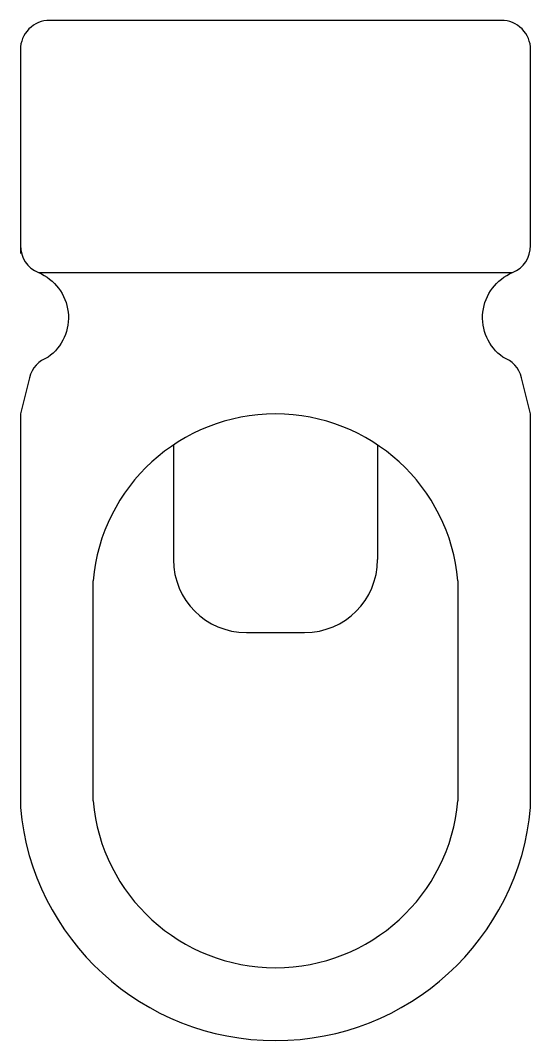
# Model space of a CAD drawing. Extents: x -0.175 to 0.175, y -0.7 to 0.
import ezdxf

# ---------------------------------------------------------------- set-up
doc = ezdxf.new("R2010")
doc.units = 0
doc.layers.add('SN', color=7, linetype='CONTINUOUS')

msp = doc.modelspace()

# ---------------------------------------------------------------- linework, layer by layer
at = {"layer": 'SN', "color": 0}
for p, q in [((-0.16269, -0.17295), (0.16269, -0.17295)), ((-0.07, -0.29129), (-0.07, -0.37)), ((0.07, -0.29129), (0.07, -0.37)), ((-0.1252, -0.38447), (-0.1252, -0.53553)), ((0.1252, -0.53553), (0.1252, -0.38447)), ((-0.02, -0.42), (0.02, -0.42))]:
    msp.add_line(p, q, dxfattribs=at)
msp.add_lwpolyline([(-0.175, -0.15449, 0.302806), (-0.16269, -0.17295, -0.587553), (-0.15605, -0.23114, 0.251678), (-0.16879, -0.24515), (-0.175, -0.27), (-0.175, -0.54, 0.914286), (0.175, -0.54), (0.175, -0.27), (0.16879, -0.24515, 0.251678), (0.15605, -0.23114, -0.587553), (0.16269, -0.17295, 0.302806), (0.175, -0.15449), (0.175, -0.02, 0.414214), (0.155, 0), (-0.155, 0, 0.414214), (-0.175, -0.02), (-0.175, -0.16)], format="xyb", dxfattribs=at)
for centre, radius, start, end in [((0, -0.3957), 0.1257, 5.12754, 174.87246), ((-0.02, -0.37), 0.05, 180, 270), ((0.02, -0.37), 0.05, 270, 0), ((0, -0.5243), 0.1257, 185.12754, 354.87246)]:
    msp.add_arc(centre, radius, start, end, dxfattribs=at)

doc.saveas('drawing.dxf')
